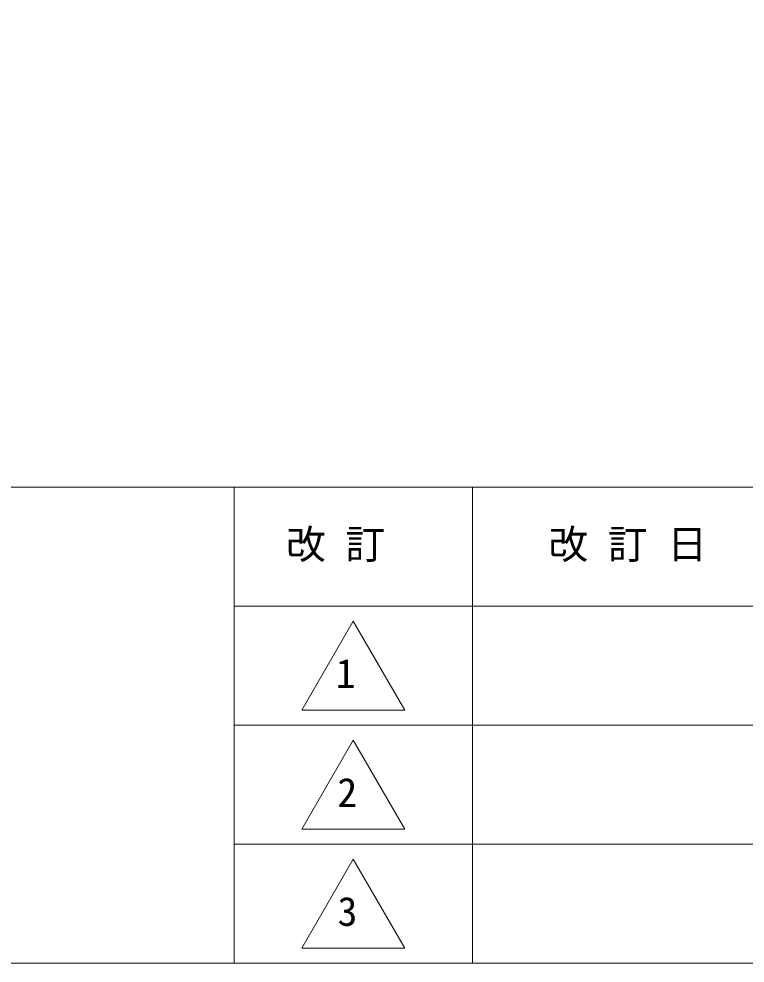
# Model space of a CAD drawing. Units: millimetres, scale not verified. Extents: x -203 to 203, y -143 to 143.
# Drawn here: x -88.85 to -52.25, y -138 to -90.38 of the extents above; entities that cross this region are included whole.
import ezdxf
from ezdxf.enums import TextEntityAlignment as Align

# ---------------------------------------------------------------- set-up
doc = ezdxf.new("R2010")
doc.units = ezdxf.units.MM
doc.header["$LTSCALE"] = 0.25
for name, color, linetype, lineweight in [('0-1_図面_FORMAT$03_TEXT', 7, 'Continuous', 18), ('0-4_図面_FORMAT$01_WAKU$OUT_LINE', 6, 'Continuous', 18), ('0-5_図面_FORMAT$01_WAKU$SUB_LINE', 7, 'Continuous', 18), ('0-B_WAKU_INVISIBLE', 7, 'Continuous', 18)]:
    doc.layers.add(name, color=color, linetype=linetype, lineweight=lineweight)
doc.styles.add('ＭＳ ゴシック', font='')
doc.styles.get('ＭＳ ゴシック').set_extended_font_data('MS Gothic')

msp = doc.modelspace()

# ---------------------------------------------------------------- linework, layer by layer
at = {"layer": '0-1_図面_FORMAT$03_TEXT'}
for points in [[(-72, -120.75), (-74.5981, -125.25), (-69.4019, -125.25)], [(-72, -126.75), (-74.5981, -131.25), (-69.4019, -131.25)], [(-72, -132.75), (-74.5981, -137.25), (-69.4019, -137.25)]]:
    msp.add_lwpolyline(points, close=True, dxfattribs=at)
at = {"layer": '0-4_図面_FORMAT$01_WAKU$OUT_LINE'}
for p, q in [((198, -114), (-198, -114)), ((-78, -114), (-78, -138)), ((198, -120), (-78, -120))]:
    msp.add_line(p, q, dxfattribs=at)
msp.add_lwpolyline([(-198, -138), (198, -138), (198, 138), (-198, 138)], close=True, dxfattribs=at)
at = {"layer": '0-5_図面_FORMAT$01_WAKU$SUB_LINE'}
for p, q in [((-66, -114), (-66, -138)), ((12, -126), (-78, -126)), ((12, -132), (-78, -132))]:
    msp.add_line(p, q, dxfattribs=at)
at = {"layer": '0-B_WAKU_INVISIBLE'}
for p, q in [((-198, -114), (198, -114)), ((-198, -138), (198, -138))]:
    msp.add_line(p, q, dxfattribs=at)

# ---------------------------------------------------------------- texts
at = {"layer": '0-1_図面_FORMAT$03_TEXT', "style": 'ＭＳ ゴシック'}
for s, p in [('改 訂', (-75.3898, -118.0466)), ('改 訂 日', (-62.1668, -118.0466)), ('1', (-72.8858, -124.5632)), ('2', (-72.8018, -130.5632)), ('3', (-72.7918, -136.5632))]:
    msp.add_text(s, height=1.466, dxfattribs=at).set_placement(p, align=Align.BOTTOM_LEFT)

doc.saveas('drawing.dxf')
